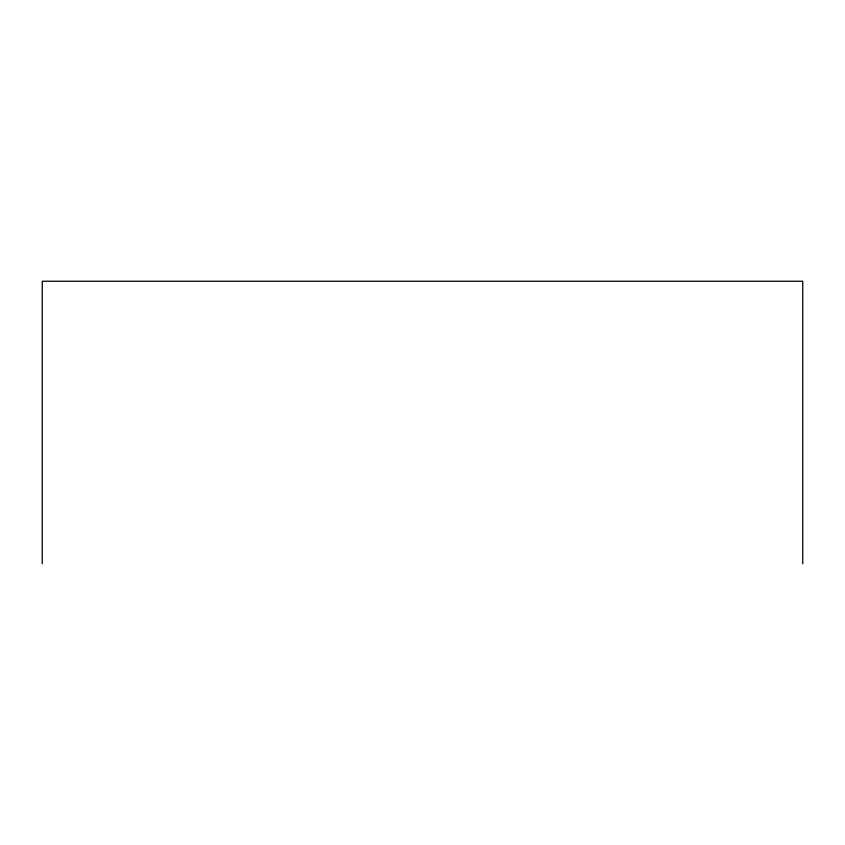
<?xml version="1.0" encoding="UTF-8"?>
<svg xmlns="http://www.w3.org/2000/svg" width="845" height="845" viewBox="0 0 845 845"><rect width="100%" height="100%" fill="white"/><g stroke="black" fill="none" stroke-linecap="round" stroke-linejoin="round"><path stroke-width="1.27" d="M802.75 563.763L802.75 281.237L42.25 281.237L42.25 563.763"/></g></svg>
